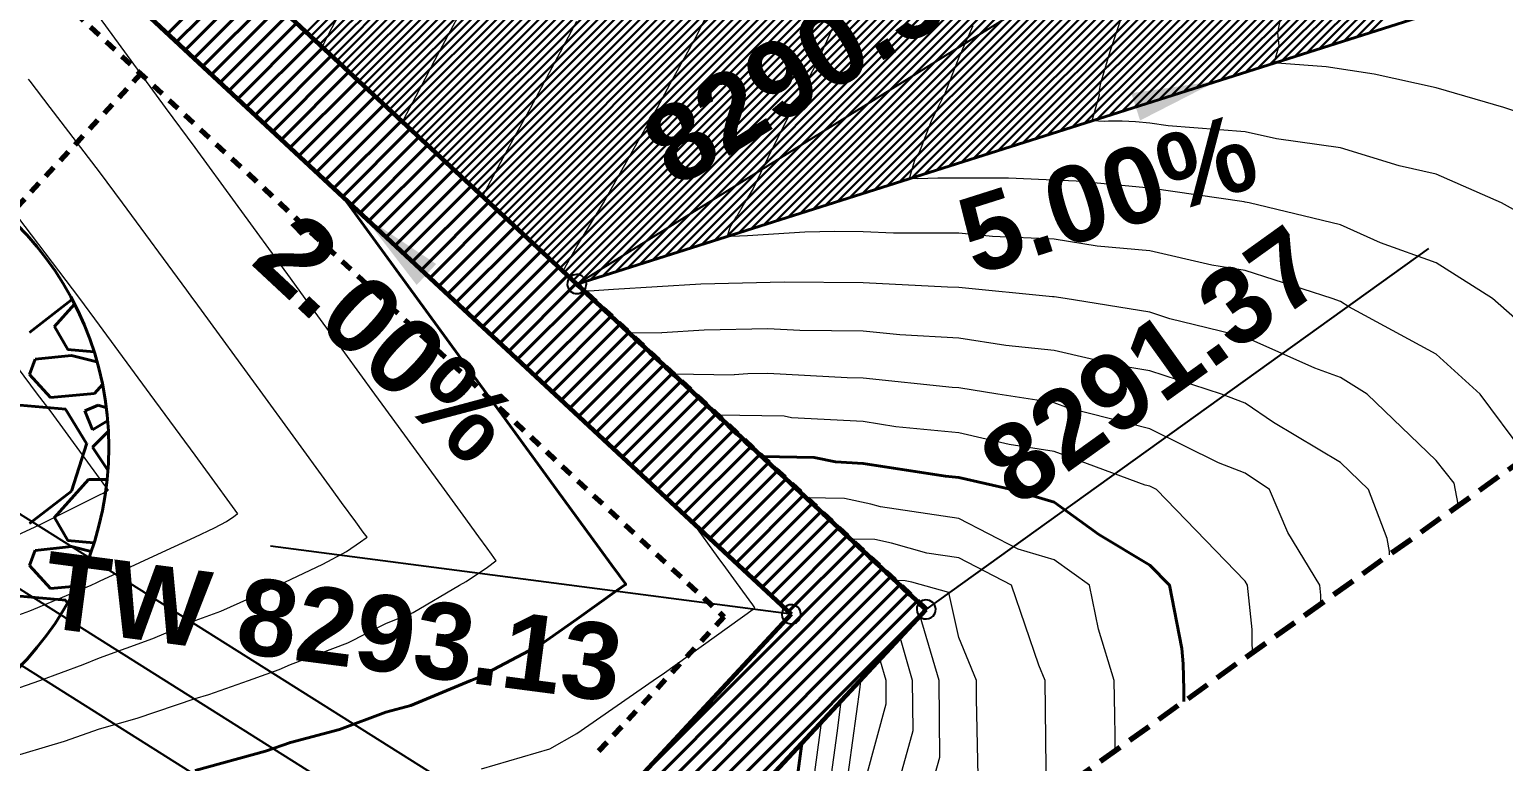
# Model space of a CAD drawing. Extents: x 2799052 to 2815686, y 1319509 to 1336143.
# Drawn here: x 2807539.16 to 2807554.6, y 1327764.8 to 1327772.46 of the extents above; entities that cross this region are included whole.
import ezdxf

# ---------------------------------------------------------------- set-up
doc = ezdxf.new("R2010")
doc.units = 0
doc.header["$LTSCALE"] = 0.5
doc.header["$MEASUREMENT"] = 0
doc.linetypes.add('DASHED', pattern=[0.75, 0.5, -0.25])
doc.linetypes.add('HIDDEN', pattern=[0.375, 0.25, -0.125])
for name, color, linetype, lineweight in [('C-Demo-Saww-Cutt', 4, 'HIDDEN', 70), ('C-PRKG-CONC', 2, 'Continuous', 40), ('C-Road-Asph-Hach', 110, 'Continuous', 30), ('C-RRAP', 160, 'Continuous', 40), ('C-Strm-Foun-Dran', 6, 'HIDDEN', 70), ('C-Strm-Pipe', 115, 'Continuous', 25), ('C-TOPO-BDRY', 5, 'DASHED', 70), ('C-Topo-Cont-10th', 8, 'Continuous', 13), ('C-TOPO-CONT-1FT', 7, 'Continuous', 40), ('C-TOPO-SLOP', 1, 'Continuous', 25), ('C-TOPO-SPOT', 2, 'Continuous', 25), ('C-WALL', 6, 'Continuous', 60), ('C-Wall-Hach', 130, 'Continuous', 40)]:
    doc.layers.add(name, color=color, linetype=linetype, lineweight=lineweight)
doc.layers.add('C-Road-Asph-Hach-Bdry', color=64, linetype='Continuous', lineweight=25, plot=False)
doc.layers.add('C-Strm', color=4, linetype='Continuous')
doc.layers.add('C-TOPO-USER', color=40, linetype='Continuous')
doc.styles.add('Swiss 721 BT', font='swissb.ttf', dxfattribs={"height": 2})

msp = doc.modelspace()

# ---------------------------------------------------------------- linework, layer by layer
at = {"color": 0, "linetype": 'ByBlock'}
for centre, start, end in [((2807544.894, 1327769.795, 8290.583), 136.8255, 316.8255), ((2807544.894, 1327769.795, 8290.583), 316.8255, 136.8255), ((2807547.141, 1327766.338, 8293.128), 137.0444, 317.0444), ((2807547.141, 1327766.338, 8293.128), 317.0444, 137.0444), ((2807548.554, 1327766.389, 8291.37), 136.3129, 316.3129), ((2807548.554, 1327766.389, 8291.37), 316.3129, 136.3129)]:
    msp.add_arc(centre, 0.1, start, end, dxfattribs=at)
at = {"layer": 'C-Demo-Saww-Cutt'}
msp.add_line((2807548.554, 1327766.389), (2807544.894, 1327769.795), dxfattribs=at)
at = {"layer": 'C-PRKG-CONC'}
for p, q in [((2807544.894, 1327769.795), (2807526.593, 1327786.827)), ((2807556.239, 1327773.389), (2807544.894, 1327769.795))]:
    msp.add_line(p, q, dxfattribs=at)
at = {"layer": 'C-Road-Asph-Hach', "linetype": 'Continuous'}
for p, q in [((2807542.062, 1327772.431), (2807550.592, 1327780.961)), ((2807542.108, 1327772.388), (2807550.637, 1327780.918)), ((2807542.154, 1327772.346), (2807550.683, 1327780.875)), ((2807542.199, 1327772.303), (2807550.728, 1327780.832)), ((2807542.245, 1327772.26), (2807550.773, 1327780.789)), ((2807542.291, 1327772.218), (2807550.819, 1327780.746)), ((2807542.337, 1327772.175), (2807550.864, 1327780.703)), ((2807542.382, 1327772.133), (2807550.91, 1327780.66)), ((2807542.428, 1327772.09), (2807550.955, 1327780.617)), ((2807542.474, 1327772.047), (2807551, 1327780.574)), ((2807542.52, 1327772.005), (2807551.046, 1327780.531)), ((2807542.566, 1327771.962), (2807551.091, 1327780.488)), ((2807542.611, 1327771.92), (2807551.137, 1327780.445)), ((2807542.657, 1327771.877), (2807551.182, 1327780.402)), ((2807542.703, 1327771.834), (2807551.227, 1327780.359)), ((2807542.749, 1327771.792), (2807551.273, 1327780.316)), ((2807542.794, 1327771.749), (2807551.318, 1327780.273)), ((2807542.84, 1327771.707), (2807551.364, 1327780.23)), ((2807542.886, 1327771.664), (2807551.409, 1327780.187)), ((2807542.932, 1327771.621), (2807551.454, 1327780.144)), ((2807542.978, 1327771.579), (2807551.5, 1327780.101)), ((2807543.023, 1327771.536), (2807551.545, 1327780.058)), ((2807543.069, 1327771.494), (2807551.59, 1327780.015)), ((2807543.115, 1327771.451), (2807551.636, 1327779.972)), ((2807543.161, 1327771.408), (2807551.681, 1327779.929)), ((2807543.207, 1327771.366), (2807551.727, 1327779.886)), ((2807543.252, 1327771.323), (2807551.772, 1327779.843)), ((2807543.298, 1327771.281), (2807551.817, 1327779.8)), ((2807543.344, 1327771.238), (2807551.863, 1327779.757)), ((2807543.39, 1327771.195), (2807551.908, 1327779.714)), ((2807543.435, 1327771.153), (2807551.954, 1327779.671)), ((2807543.481, 1327771.11), (2807551.999, 1327779.628)), ((2807543.527, 1327771.067), (2807552.044, 1327779.585)), ((2807543.573, 1327771.025), (2807552.09, 1327779.542)), ((2807543.619, 1327770.982), (2807552.135, 1327779.499)), ((2807543.664, 1327770.94), (2807552.181, 1327779.456)), ((2807543.71, 1327770.897), (2807552.226, 1327779.413)), ((2807543.756, 1327770.854), (2807552.271, 1327779.37)), ((2807543.802, 1327770.812), (2807552.317, 1327779.327)), ((2807543.847, 1327770.769), (2807552.362, 1327779.284)), ((2807543.893, 1327770.727), (2807552.408, 1327779.241)), ((2807543.939, 1327770.684), (2807552.453, 1327779.198)), ((2807543.985, 1327770.641), (2807552.498, 1327779.155)), ((2807544.031, 1327770.599), (2807552.544, 1327779.112)), ((2807544.076, 1327770.556), (2807552.589, 1327779.069)), ((2807544.122, 1327770.514), (2807552.635, 1327779.026)), ((2807544.168, 1327770.471), (2807552.68, 1327778.983)), ((2807544.214, 1327770.428), (2807552.725, 1327778.94)), ((2807544.259, 1327770.386), (2807552.771, 1327778.897)), ((2807544.305, 1327770.343), (2807552.816, 1327778.854)), ((2807544.351, 1327770.301), (2807552.862, 1327778.811)), ((2807544.397, 1327770.258), (2807552.907, 1327778.768)), ((2807544.443, 1327770.215), (2807552.952, 1327778.725)), ((2807544.488, 1327770.173), (2807552.998, 1327778.682)), ((2807544.534, 1327770.13), (2807553.043, 1327778.639)), ((2807544.58, 1327770.088), (2807553.089, 1327778.596)), ((2807544.626, 1327770.045), (2807553.134, 1327778.553)), ((2807544.672, 1327770.002), (2807553.179, 1327778.51)), ((2807544.717, 1327769.96), (2807553.225, 1327778.467)), ((2807544.763, 1327769.917), (2807553.27, 1327778.424)), ((2807544.809, 1327769.874), (2807553.315, 1327778.381)), ((2807544.855, 1327769.832), (2807553.361, 1327778.338)), ((2807544.912, 1327769.801), (2807553.406, 1327778.295)), ((2807545.042, 1327769.842), (2807553.452, 1327778.252)), ((2807545.171, 1327769.883), (2807553.497, 1327778.209)), ((2807545.301, 1327769.924), (2807553.542, 1327778.166)), ((2807545.43, 1327769.965), (2807553.588, 1327778.123)), ((2807545.559, 1327770.006), (2807553.633, 1327778.08)), ((2807545.689, 1327770.047), (2807553.679, 1327778.037)), ((2807545.818, 1327770.088), (2807553.724, 1327777.994)), ((2807545.947, 1327770.129), (2807553.769, 1327777.951)), ((2807546.077, 1327770.17), (2807553.815, 1327777.908)), ((2807546.206, 1327770.211), (2807553.86, 1327777.865)), ((2807546.335, 1327770.252), (2807553.906, 1327777.822)), ((2807546.465, 1327770.293), (2807553.951, 1327777.779)), ((2807546.594, 1327770.334), (2807553.996, 1327777.736)), ((2807546.724, 1327770.375), (2807554.042, 1327777.693)), ((2807546.853, 1327770.416), (2807554.087, 1327777.65)), ((2807546.982, 1327770.457), (2807554.133, 1327777.607)), ((2807547.112, 1327770.498), (2807554.178, 1327777.564)), ((2807547.241, 1327770.539), (2807554.223, 1327777.521)), ((2807547.37, 1327770.58), (2807554.269, 1327777.478)), ((2807547.5, 1327770.621), (2807554.314, 1327777.435)), ((2807547.629, 1327770.662), (2807554.36, 1327777.392)), ((2807547.759, 1327770.703), (2807554.405, 1327777.349)), ((2807547.888, 1327770.744), (2807554.45, 1327777.306)), ((2807548.017, 1327770.785), (2807554.496, 1327777.263)), ((2807548.147, 1327770.826), (2807554.541, 1327777.22)), ((2807548.276, 1327770.867), (2807554.587, 1327777.177)), ((2807548.405, 1327770.908), (2807554.632, 1327777.134)), ((2807548.535, 1327770.949), (2807554.677, 1327777.091)), ((2807548.664, 1327770.99), (2807554.723, 1327777.048)), ((2807548.794, 1327771.031), (2807554.768, 1327777.005)), ((2807548.923, 1327771.072), (2807554.814, 1327776.962)), ((2807549.052, 1327771.113), (2807554.859, 1327776.919)), ((2807549.182, 1327771.154), (2807554.904, 1327776.876)), ((2807549.311, 1327771.195), (2807554.95, 1327776.833)), ((2807549.44, 1327771.236), (2807554.995, 1327776.79)), ((2807549.57, 1327771.277), (2807555.041, 1327776.747)), ((2807549.699, 1327771.318), (2807555.086, 1327776.704)), ((2807549.828, 1327771.359), (2807555.131, 1327776.661)), ((2807549.958, 1327771.4), (2807555.177, 1327776.618)), ((2807550.087, 1327771.441), (2807555.201, 1327776.554)), ((2807550.217, 1327771.482), (2807555.222, 1327776.487)), ((2807550.346, 1327771.522), (2807555.244, 1327776.421)), ((2807550.475, 1327771.563), (2807555.266, 1327776.354)), ((2807550.605, 1327771.604), (2807555.288, 1327776.288)), ((2807550.734, 1327771.645), (2807555.31, 1327776.221)), ((2807550.863, 1327771.686), (2807555.332, 1327776.155)), ((2807550.993, 1327771.727), (2807555.353, 1327776.088)), ((2807551.122, 1327771.768), (2807555.375, 1327776.022)), ((2807551.252, 1327771.809), (2807555.397, 1327775.955)), ((2807551.381, 1327771.85), (2807555.419, 1327775.888)), ((2807551.51, 1327771.891), (2807555.441, 1327775.822)), ((2807551.64, 1327771.932), (2807555.463, 1327775.755)), ((2807551.769, 1327771.973), (2807555.485, 1327775.689)), ((2807551.898, 1327772.014), (2807555.506, 1327775.622)), ((2807552.028, 1327772.055), (2807555.528, 1327775.556)), ((2807552.157, 1327772.096), (2807555.55, 1327775.489)), ((2807552.286, 1327772.137), (2807555.572, 1327775.423)), ((2807552.416, 1327772.178), (2807555.594, 1327775.356)), ((2807552.545, 1327772.219), (2807555.616, 1327775.289)), ((2807552.675, 1327772.26), (2807555.637, 1327775.223)), ((2807552.804, 1327772.301), (2807555.659, 1327775.156)), ((2807552.933, 1327772.342), (2807555.681, 1327775.09)), ((2807553.063, 1327772.383), (2807555.703, 1327775.023)), ((2807553.192, 1327772.424), (2807555.725, 1327774.957)), ((2807543.161, 1327771.408), (2807543.161, 1327771.408)), ((2807548.276, 1327770.867), (2807548.276, 1327770.867))]:
    msp.add_line(p, q, dxfattribs=at)
at = {"layer": 'C-Road-Asph-Hach-Bdry'}
for p, q in [((2807544.894, 1327769.795), (2807507.963, 1327804.165)), ((2807556.239, 1327773.389), (2807544.894, 1327769.795))]:
    msp.add_line(p, q, dxfattribs=at)
msp.add_circle((2807368.688, 1327825.522), 8317.007, dxfattribs=at)
at = {"layer": 'C-RRAP', "linetype": 'Continuous'}
for p, q in [((2807539.161, 1327769.288), (2807539.601, 1327769.628)), ((2807539.602, 1327769.628), (2807539.606, 1327769.639)), ((2807539.421, 1327769.348), (2807539.633, 1327769.584)), ((2807539.564, 1327769.11), (2807539.424, 1327769.35)), ((2807539.161, 1327768.848), (2807539.221, 1327769.008)), ((2807539.601, 1327769.047), (2807539.221, 1327769.007)), ((2807539.838, 1327769.087), (2807539.561, 1327769.109)), ((2807539.868, 1327768.982), (2807539.601, 1327769.048)), ((2807539.381, 1327768.608), (2807539.161, 1327768.848)), ((2807539.926, 1327768.742), (2807539.842, 1327768.648)), ((2807539.926, 1327768.742), (2807539.926, 1327768.742)), ((2807539.841, 1327768.648), (2807539.381, 1327768.608)), ((2807539.541, 1327768.487), (2807539.061, 1327768.527)), ((2807539.759, 1327768.127), (2807539.539, 1327768.487)), ((2807539.881, 1327768.528), (2807539.741, 1327768.468)), ((2807539.741, 1327768.468), (2807539.821, 1327768.268)), ((2807539.967, 1327768.5), (2807539.881, 1327768.528)), ((2807539.821, 1327768.268), (2807539.98, 1327768.363)), ((2807539.988, 1327768.255), (2807539.821, 1327768.088)), ((2807539.602, 1327767.628), (2807539.762, 1327768.128)), ((2807539.821, 1327768.088), (2807539.981, 1327767.848)), ((2807539.161, 1327767.288), (2807539.601, 1327767.628)), ((2807539.421, 1327767.348), (2807539.781, 1327767.748)), ((2807539.781, 1327767.748), (2807539.974, 1327767.748)), ((2807539.564, 1327767.11), (2807539.424, 1327767.35)), ((2807539.161, 1327766.848), (2807539.221, 1327767.008)), ((2807539.601, 1327767.047), (2807539.221, 1327767.007)), ((2807539.837, 1327767.087), (2807539.561, 1327767.109)), ((2807539.806, 1327766.997), (2807539.601, 1327767.048)), ((2807539.381, 1327766.608), (2807539.161, 1327766.848)), ((2807539.541, 1327766.487), (2807539.061, 1327766.527)), ((2807539.652, 1327766.631), (2807539.381, 1327766.608)), ((2807539.558, 1327766.455), (2807539.539, 1327766.487))]:
    msp.add_line(p, q, dxfattribs=at)
at = {"layer": 'C-RRAP'}
msp.add_circle((2807536.693, 1327768.088), 3.3, dxfattribs=at)
at = {"layer": 'C-Strm'}
for p, q in [((2807584.172, 1327739.02), (2807537.679, 1327768.256)), ((2807583.462, 1327737.892), (2807536.969, 1327767.127))]:
    msp.add_line(p, q, dxfattribs=at)
at = {"layer": 'C-Strm-Foun-Dran'}
for p, q in [((2807511.8, 1327798.546), (2807546.434, 1327766.313)), ((2807537.033, 1327768.454), (2807540.329, 1327771.995)), ((2807546.434, 1327766.313), (2807545.055, 1327764.832))]:
    msp.add_line(p, q, dxfattribs=at)
at = {"layer": 'C-Strm-Pipe'}
msp.add_line((2807584.024, 1327738.325), (2807537.116, 1327767.822), dxfattribs=at)
at = {"layer": 'C-TOPO-BDRY'}
msp.add_line((2807547.939, 1327763.058, 8305.199), (2807554.804, 1327767.959, 8305.199), dxfattribs=at)
at = {"layer": 'C-Topo-Cont-10th'}
for points, elevation in [([(2807553.938, 1327777.791), (2807553.938, 1327777.79), (2807553.935, 1327777.786), (2807553.927, 1327777.77), (2807553.912, 1327777.741), (2807553.872, 1327777.666), (2807553.86, 1327777.644), (2807553.537, 1327777.001), (2807553.36, 1327776.644), (2807553.247, 1327776.291), (2807552.952, 1327775.644), (2807552.945, 1327775.594), (2807552.895, 1327775.416), (2807552.746, 1327774.792), (2807552.689, 1327774.644), (2807552.564, 1327773.974), (2807552.467, 1327773.644), (2807552.401, 1327773.138), (2807552.275, 1327772.644), (2807552.234, 1327772.423), (2807552.246, 1327772.29), (2807552.194, 1327772.108)], 8290.2), ([(2807544.046, 1327766.896), (2807544.051, 1327766.899), (2807544.001, 1327766.968), (2807543.955, 1327767.032), (2807543.868, 1327767.15), (2807543.705, 1327767.374), (2807543.508, 1327767.644), (2807542.895, 1327768.484), (2807542.779, 1327768.644), (2807542.464, 1327769.074), (2807542.049, 1327769.644), (2807541.895, 1327769.855), (2807541.318, 1327770.644), (2807540.895, 1327771.224), (2807540.586, 1327771.644), (2807539.895, 1327772.587), (2807539.87, 1327772.619), (2807539.804, 1327772.703), (2807539.797, 1327772.712), (2807539.795, 1327772.714), (2807539.792, 1327772.713), (2807539.556, 1327772.671), (2807538.751, 1327772.499)], 8292.9), ([(2807542.418, 1327772.644), (2807542.309, 1327772.437), (2807542.243, 1327772.313), (2807542.225, 1327772.279)], 8290.9), ([(2807543.675, 1327772.644), (2807543.405, 1327772.134), (2807543.302, 1327771.94), (2807543.079, 1327771.519), (2807543.067, 1327771.496)], 8290.8), ([(2807544.75, 1327769.93), (2807544.751, 1327769.931), (2807544.785, 1327769.997), (2807544.894, 1327770.189), (2807545.175, 1327770.644), (2807545.525, 1327771.274), (2807545.738, 1327771.644), (2807545.895, 1327771.937), (2807546.149, 1327772.39), (2807546.274, 1327772.644)], 8290.6), ([(2807547.648, 1327772.644), (2807547.415, 1327772.123), (2807547.158, 1327771.644), (2807546.895, 1327771.117), (2807546.742, 1327770.796), (2807546.65, 1327770.644), (2807546.572, 1327770.507)], 8290.5), ([(2807550.616, 1327772.644), (2807550.478, 1327772.227), (2807550.377, 1327771.885), (2807550.361, 1327771.799), (2807550.364, 1327771.772), (2807550.287, 1327771.504)], 8290.3), ([(2807543.908, 1327770.713), (2807543.915, 1327770.725), (2807544.151, 1327771.17), (2807544.229, 1327771.309), (2807544.412, 1327771.644), (2807544.581, 1327771.957), (2807544.895, 1327772.546)], 8290.7), ([(2807549.041, 1327772.498), (2807548.895, 1327772.168), (2807548.748, 1327771.79), (2807548.675, 1327771.644), (2807548.607, 1327771.499), (2807548.479, 1327771.172), (2807548.439, 1327771.105)], 8290.4), ([(2807555.651, 1327771.164), (2807555.622, 1327771.209), (2807555.542, 1327771.231), (2807555.454, 1327771.319), (2807555.279, 1327771.412), (2807554.895, 1327771.544), (2807554.605, 1327771.644), (2807553.895, 1327771.85), (2807553.245, 1327771.993), (2807552.742, 1327772.067), (2807552.275, 1327772.104), (2807552.199, 1327772.107), (2807552.194, 1327772.108)], 8290.2), ([(2807542.689, 1327767.14), (2807542.697, 1327767.145), (2807542.658, 1327767.198), (2807542.579, 1327767.307), (2807542.431, 1327767.51), (2807542.333, 1327767.644), (2807541.895, 1327768.244), (2807541.604, 1327768.644), (2807540.895, 1327769.613), (2807540.872, 1327769.644), (2807540.808, 1327769.73), (2807540.135, 1327770.644), (2807539.895, 1327770.97), (2807539.377, 1327771.644), (2807539.168, 1327771.917), (2807539.15, 1327771.94)], 8292.8), ([(2807555.374, 1327770.115), (2807555.331, 1327770.181), (2807555.283, 1327770.195), (2807555.129, 1327770.347), (2807554.895, 1327770.471), (2807554.581, 1327770.644), (2807553.895, 1327770.944), (2807553.508, 1327771.031), (2807552.895, 1327771.222), (2807552.222, 1327771.316), (2807551.895, 1327771.388), (2807551.088, 1327771.45), (2807550.895, 1327771.479), (2807550.745, 1327771.493), (2807550.606, 1327771.499), (2807550.462, 1327771.499), (2807550.421, 1327771.498), (2807550.291, 1327771.503), (2807550.287, 1327771.504)], 8290.3), ([(2807555.097, 1327769.066), (2807555.04, 1327769.154), (2807555.024, 1327769.158), (2807554.895, 1327769.286), (2807554.486, 1327769.644), (2807553.895, 1327770.017), (2807553.311, 1327770.227), (2807552.895, 1327770.414), (2807551.938, 1327770.644), (2807551.895, 1327770.653), (2807551.885, 1327770.654), (2807550.895, 1327770.799), (2807550.124, 1327770.873), (2807549.416, 1327770.904), (2807548.677, 1327770.904), (2807548.467, 1327770.896), (2807548.383, 1327770.899), (2807548.38, 1327770.9), (2807548.439, 1327771.105)], 8290.4), ([(2807541.333, 1327767.385), (2807541.343, 1327767.39), (2807541.316, 1327767.428), (2807541.203, 1327767.582), (2807541.158, 1327767.644), (2807540.895, 1327768.004), (2807540.427, 1327768.644), (2807539.895, 1327769.366), (2807539.688, 1327769.644), (2807539.038, 1327770.5)], 8292.7), ([(2807554.819, 1327768.017), (2807554.813, 1327768.027), (2807554.356, 1327768.644), (2807553.895, 1327769.062), (2807552.981, 1327769.558), (2807552.895, 1327769.611), (2807552.806, 1327769.644), (2807551.895, 1327769.938), (2807551.546, 1327769.992), (2807550.895, 1327770.142), (2807550.346, 1327770.193), (2807549.895, 1327770.264), (2807549.248, 1327770.291), (2807548.895, 1327770.326), (2807548.213, 1327770.326), (2807547.895, 1327770.342), (2807547.597, 1327770.346), (2807547.283, 1327770.338), (2807546.682, 1327770.301), (2807546.513, 1327770.294), (2807546.475, 1327770.296), (2807546.474, 1327770.296), (2807546.5, 1327770.389), (2807546.572, 1327770.507)], 8290.5), ([(2807554.125, 1327767.475), (2807554.125, 1327767.491), (2807554.085, 1327767.709), (2807553.895, 1327767.948), (2807553.171, 1327768.644), (2807552.895, 1327768.816), (2807552.625, 1327768.913), (2807551.895, 1327769.24), (2807551.106, 1327769.432), (2807550.895, 1327769.501), (2807550.008, 1327769.644), (2807549.895, 1327769.662), (2807549.876, 1327769.662), (2807548.895, 1327769.76), (2807548.778, 1327769.761), (2807547.895, 1327769.806), (2807547.067, 1327769.816), (2807546.194, 1327769.793), (2807545.279, 1327769.737), (2807545.024, 1327769.72), (2807544.974, 1327769.721)], 8290.6), ([(2807553.407, 1327766.962), (2807553.407, 1327766.996), (2807553.382, 1327767.13), (2807553.188, 1327767.644), (2807552.895, 1327767.928), (2807552.191, 1327768.347), (2807551.895, 1327768.548), (2807551.648, 1327768.644), (2807550.895, 1327768.888), (2807550.604, 1327768.935), (2807549.895, 1327769.1), (2807549.388, 1327769.151), (2807548.895, 1327769.23), (2807548.277, 1327769.262), (2807547.895, 1327769.302), (2807547.23, 1327769.308), (2807546.895, 1327769.327), (2807546.227, 1327769.312), (2807545.784, 1327769.283)], 8290.7), ([(2807545.439, 1327769.288), (2807545.784, 1327769.283)], 8290.7), ([(2807539.976, 1327767.629), (2807539.989, 1327767.636), (2807539.973, 1327767.658), (2807539.896, 1327767.763), (2807539.389, 1327768.456), (2807539.247, 1327768.644), (2807538.895, 1327769.113)], 8292.6), ([(2807545.904, 1327768.856), (2807546.544, 1327768.845)], 8290.8), ([(2807552.689, 1327766.449), (2807552.688, 1327766.494), (2807552.688, 1327766.506), (2807552.688, 1327766.54), (2807552.677, 1327766.644), (2807552.342, 1327767.196), (2807552.148, 1327767.644), (2807551.895, 1327767.814), (2807551.616, 1327767.923), (2807550.895, 1327768.281), (2807550.044, 1327768.495), (2807549.895, 1327768.55), (2807549.303, 1327768.644), (2807548.895, 1327768.71), (2807548.825, 1327768.713), (2807547.895, 1327768.811), (2807547.726, 1327768.812), (2807546.895, 1327768.859), (2807546.684, 1327768.855), (2807546.544, 1327768.845)], 8290.8), ([(2807551.971, 1327765.936), (2807551.97, 1327765.974), (2807551.969, 1327766.026), (2807551.967, 1327766.18), (2807551.92, 1327766.644), (2807551.895, 1327766.685), (2807550.965, 1327767.644), (2807550.895, 1327767.678), (2807550.849, 1327767.69), (2807549.895, 1327768.041), (2807549.423, 1327768.115), (2807548.895, 1327768.236), (2807548.237, 1327768.302), (2807547.895, 1327768.355), (2807547.144, 1327768.395), (2807547.066, 1327768.412), (2807546.369, 1327768.423)], 8290.9), ([(2807538.895, 1327767.103), (2807539.265, 1327767.274), (2807539.895, 1327767.59), (2807539.932, 1327767.607), (2807539.951, 1327767.615), (2807539.963, 1327767.621), (2807539.97, 1327767.625), (2807539.974, 1327767.628), (2807539.976, 1327767.629)], 8292.6), ([(2807547.699, 1327767.551), (2807547.299, 1327767.557)], 8291.1), ([(2807550.534, 1327764.911), (2807550.534, 1327764.935), (2807550.532, 1327765.068), (2807550.529, 1327765.277), (2807550.524, 1327765.644), (2807550.358, 1327766.181), (2807550.265, 1327766.644), (2807549.895, 1327766.909), (2807549.518, 1327767.021), (2807548.895, 1327767.342), (2807548.075, 1327767.463), (2807547.975, 1327767.492), (2807547.699, 1327767.551)], 8291.1), ([(2807538.895, 1327766.275), (2807539.164, 1327766.375), (2807539.806, 1327766.644), (2807539.867, 1327766.672), (2807539.895, 1327766.686), (2807540.552, 1327766.987), (2807540.894, 1327767.144), (2807541.099, 1327767.242), (2807541.226, 1327767.311), (2807541.302, 1327767.362), (2807541.333, 1327767.385)], 8292.7), ([(2807546.74, 1327766.393), (2807546.759, 1327766.407), (2807546.76, 1327766.407), (2807546.738, 1327766.437), (2807546.567, 1327766.672), (2807546.455, 1327766.825), (2807546.376, 1327766.934), (2807546.112, 1327767.296)], 8293.1), ([(2807538.992, 1327765.547), (2807539.27, 1327765.644), (2807539.725, 1327765.813), (2807539.895, 1327765.884), (2807540.453, 1327766.085), (2807540.895, 1327766.272), (2807541.167, 1327766.371), (2807541.774, 1327766.644), (2807541.837, 1327766.673), (2807542.235, 1327766.864), (2807542.481, 1327766.997), (2807542.629, 1327767.097), (2807542.689, 1327767.14)], 8292.8), ([(2807548.016, 1327767.121), (2807547.764, 1327767.125)], 8291.2), ([(2807549.816, 1327764.398), (2807549.816, 1327764.416), (2807549.813, 1327764.577), (2807549.814, 1327764.644), (2807549.812, 1327764.727), (2807549.799, 1327765.644), (2807549.732, 1327765.806), (2807549.447, 1327766.644), (2807548.895, 1327766.928), (2807548.561, 1327766.978), (2807548.189, 1327767.083), (2807548.016, 1327767.121)], 8291.2), ([(2807538.765, 1327764.774), (2807538.895, 1327764.821), (2807539.528, 1327765.011), (2807539.895, 1327765.139), (2807540.288, 1327765.25), (2807540.895, 1327765.458), (2807541.04, 1327765.498), (2807541.456, 1327765.644), (2807541.778, 1327765.761), (2807541.895, 1327765.813), (2807542.497, 1327766.041), (2807542.895, 1327766.24), (2807543.181, 1327766.358), (2807543.664, 1327766.644), (2807543.737, 1327766.683), (2807543.957, 1327766.831), (2807544.046, 1327766.896)], 8292.9), ([(2807548.332, 1327766.69), (2807548.229, 1327766.692)], 8291.3), ([(2807549.098, 1327763.885), (2807549.097, 1327763.896), (2807549.096, 1327763.996), (2807549.099, 1327764.644), (2807549.082, 1327765.456), (2807549.08, 1327765.644), (2807548.895, 1327766.095), (2807548.79, 1327766.565), (2807548.404, 1327766.675), (2807548.332, 1327766.69)], 8291.3), ([(2807543.895, 1327764.721), (2807544.61, 1327764.929), (2807544.895, 1327765.091), (2807545.695, 1327765.644), (2807545.812, 1327765.727), (2807546.74, 1327766.393)], 8293.1), ([(2807548.379, 1327763.372), (2807548.379, 1327763.376), (2807548.379, 1327763.414), (2807548.381, 1327763.79), (2807548.545, 1327764.294), (2807548.64, 1327764.644), (2807548.695, 1327764.843), (2807548.689, 1327765.644), (2807548.491, 1327766.318)], 8291.4), ([(2807548.492, 1327766.322), (2807548.491, 1327766.318)], 8291.4), ([(2807547.786, 1327763.01), (2807547.796, 1327763.018), (2807547.82, 1327763.034), (2807547.876, 1327763.094), (2807547.915, 1327763.375), (2807548.055, 1327763.804), (2807548.284, 1327764.644), (2807548.416, 1327765.123), (2807548.412, 1327765.644), (2807548.283, 1327766.083)], 8291.5), ([(2807548.286, 1327766.101), (2807548.283, 1327766.083)], 8291.5), ([(2807547.391, 1327762.886), (2807547.426, 1327762.914), (2807547.511, 1327762.971), (2807547.712, 1327763.185), (2807547.776, 1327763.644), (2807547.895, 1327764.526), (2807547.927, 1327764.644), (2807548.136, 1327765.402), (2807548.134, 1327765.644), (2807548.075, 1327765.847)], 8291.6), ([(2807548.079, 1327765.879), (2807548.075, 1327765.847)], 8291.6), ([(2807546.996, 1327762.762), (2807547.056, 1327762.81), (2807547.203, 1327762.909), (2807547.548, 1327763.277), (2807547.6, 1327763.644), (2807547.709, 1327764.458), (2807547.862, 1327765.577), (2807547.867, 1327765.614), (2807547.873, 1327765.657)], 8291.7), ([(2807546.601, 1327762.637), (2807546.685, 1327762.706), (2807546.894, 1327762.846), (2807547.385, 1327763.369), (2807547.423, 1327763.644), (2807547.505, 1327764.254), (2807547.62, 1327765.093), (2807547.661, 1327765.396), (2807547.666, 1327765.435)], 8291.8), ([(2807546.206, 1327762.513), (2807546.315, 1327762.603), (2807546.586, 1327762.784), (2807547.221, 1327763.461), (2807547.247, 1327763.644), (2807547.301, 1327764.05), (2807547.377, 1327764.608), (2807547.455, 1327765.179), (2807547.46, 1327765.213)], 8291.9)]:
    msp.add_lwpolyline(points, dxfattribs=dict(at, elevation=elevation))
at = {"layer": 'C-TOPO-CONT-1FT'}
for points, elevation in [([(2807545.313, 1327766.587), (2807545.403, 1327766.651), (2807545.406, 1327766.653), (2807545.344, 1327766.738), (2807545.33, 1327766.757), (2807545.305, 1327766.791), (2807545.258, 1327766.856), (2807545.136, 1327767.023), (2807544.683, 1327767.644), (2807544.111, 1327768.427), (2807544.016, 1327768.557), (2807543.656, 1327769.051), (2807542.451, 1327770.702)], 8293), ([(2807551.252, 1327765.424), (2807551.252, 1327765.455), (2807551.251, 1327765.547), (2807551.247, 1327765.819), (2807551.231, 1327765.979), (2807551.101, 1327766.644), (2807550.895, 1327766.853), (2807550.363, 1327767.175), (2807549.895, 1327767.511), (2807549.447, 1327767.644), (2807548.895, 1327767.77), (2807548.755, 1327767.784), (2807547.895, 1327767.918), (2807547.605, 1327767.934), (2807547.382, 1327767.981), (2807546.834, 1327767.99)], 8291), ([(2807540.895, 1327764.702), (2807541.633, 1327764.906), (2807541.895, 1327764.997), (2807542.408, 1327765.131), (2807542.895, 1327765.312), (2807543.155, 1327765.383), (2807543.784, 1327765.644), (2807543.863, 1327765.676), (2807543.895, 1327765.695), (2807544.518, 1327766.021), (2807544.895, 1327766.287), (2807545.103, 1327766.436), (2807545.313, 1327766.587)], 8293), ([(2807545.811, 1327762.389), (2807545.945, 1327762.499), (2807546.277, 1327762.721), (2807547.057, 1327763.553), (2807547.07, 1327763.644), (2807547.097, 1327763.846), (2807547.135, 1327764.124), (2807547.249, 1327764.961), (2807547.253, 1327764.992)], 8292)]:
    msp.add_lwpolyline(points, dxfattribs=dict(at, elevation=elevation))
at = {"layer": 'C-TOPO-SLOP', "linetype": 'Continuous'}
for p, q in [((2807550.748, 1327771.65), (2807549.223, 1327771.167)), ((2807543.319, 1327769.895), (2807544.49, 1327768.805))]:
    msp.add_line(p, q, dxfattribs=at)
at = {"layer": 'C-TOPO-SLOP', "linetype": 'Continuous', "lineweight": 25}
for points in [[(2807550.703, 1327771.793), (2807551.606, 1327771.922), (2807550.794, 1327771.507)], [(2807543.217, 1327769.785), (2807542.66, 1327770.508), (2807543.421, 1327770.005)]]:
    msp.add_solid(points, dxfattribs=at)
at = {"layer": 'C-TOPO-SPOT', "color": 2, "linetype": 'Continuous', "lineweight": 25}
for p, q in [((2807544.894, 1327769.795, 8290.583), (2807550.411, 1327773.215, 8290.929)), ((2807548.554, 1327766.389, 8291.37), (2807553.819, 1327770.166, 8290.855)), ((2807547.141, 1327766.338, 8293.128), (2807541.687, 1327767.052, 8293.09))]:
    msp.add_line(p, q, dxfattribs=at)
at = {"layer": 'C-TOPO-USER'}
for points, elevation in [([(2807545.313, 1327766.587), (2807545.403, 1327766.651), (2807545.406, 1327766.653), (2807545.344, 1327766.738), (2807545.33, 1327766.757), (2807545.305, 1327766.791), (2807545.258, 1327766.856), (2807545.136, 1327767.023), (2807544.683, 1327767.644), (2807544.111, 1327768.427), (2807544.016, 1327768.557), (2807543.656, 1327769.051), (2807542.451, 1327770.702)], 8293), ([(2807551.252, 1327765.424), (2807551.252, 1327765.455), (2807551.251, 1327765.547), (2807551.247, 1327765.819), (2807551.231, 1327765.979), (2807551.101, 1327766.644), (2807550.895, 1327766.853), (2807550.363, 1327767.175), (2807549.895, 1327767.511), (2807549.447, 1327767.644), (2807548.895, 1327767.77), (2807548.755, 1327767.784), (2807547.895, 1327767.918), (2807547.605, 1327767.934), (2807547.382, 1327767.981), (2807546.834, 1327767.99)], 8291), ([(2807540.895, 1327764.702), (2807541.633, 1327764.906), (2807541.895, 1327764.997), (2807542.408, 1327765.131), (2807542.895, 1327765.312), (2807543.155, 1327765.383), (2807543.784, 1327765.644), (2807543.863, 1327765.676), (2807543.895, 1327765.695), (2807544.518, 1327766.021), (2807544.895, 1327766.287), (2807545.103, 1327766.436), (2807545.313, 1327766.587)], 8293), ([(2807545.811, 1327762.389), (2807545.945, 1327762.499), (2807546.277, 1327762.721), (2807547.057, 1327763.553), (2807547.07, 1327763.644), (2807547.097, 1327763.846), (2807547.135, 1327764.124), (2807547.249, 1327764.961), (2807547.253, 1327764.992)], 8292)]:
    msp.add_lwpolyline(points, dxfattribs=dict(at, elevation=elevation))
at = {"layer": 'C-WALL'}
for p, q in [((2807548.554, 1327766.389), (2807512.411, 1327800.026)), ((2807512.003, 1327799.039), (2807547.141, 1327766.338)), ((2807545.829, 1327763.461), (2807548.554, 1327766.389)), ((2807547.141, 1327766.338), (2807545.097, 1327764.142))]:
    msp.add_line(p, q, dxfattribs=at)
at = {"layer": 'C-Wall-Hach', "linetype": 'Continuous'}
for p, q in [((2807540.61, 1327772.416), (2807541.318, 1327773.123)), ((2807540.702, 1327772.331), (2807541.41, 1327773.038)), ((2807540.794, 1327772.245), (2807541.501, 1327772.953)), ((2807540.885, 1327772.16), (2807541.593, 1327772.868)), ((2807540.977, 1327772.075), (2807541.684, 1327772.782)), ((2807541.068, 1327771.99), (2807541.776, 1327772.697)), ((2807541.16, 1327771.905), (2807541.867, 1327772.612)), ((2807541.251, 1327771.819), (2807541.959, 1327772.527)), ((2807541.343, 1327771.734), (2807542.05, 1327772.442)), ((2807541.434, 1327771.649), (2807542.142, 1327772.356)), ((2807541.526, 1327771.564), (2807542.234, 1327772.271)), ((2807541.618, 1327771.478), (2807542.325, 1327772.186)), ((2807541.709, 1327771.393), (2807542.417, 1327772.101)), ((2807541.801, 1327771.308), (2807542.508, 1327772.016)), ((2807541.892, 1327771.223), (2807542.6, 1327771.93)), ((2807541.984, 1327771.138), (2807542.691, 1327771.845)), ((2807542.075, 1327771.052), (2807542.783, 1327771.76)), ((2807542.167, 1327770.967), (2807542.875, 1327771.675)), ((2807542.259, 1327770.882), (2807542.966, 1327771.589)), ((2807542.35, 1327770.797), (2807543.058, 1327771.504)), ((2807542.442, 1327770.712), (2807543.149, 1327771.419)), ((2807542.533, 1327770.626), (2807543.241, 1327771.334)), ((2807542.625, 1327770.541), (2807543.332, 1327771.249)), ((2807542.716, 1327770.456), (2807543.424, 1327771.163)), ((2807542.808, 1327770.371), (2807543.515, 1327771.078)), ((2807542.899, 1327770.285), (2807543.607, 1327770.993)), ((2807542.991, 1327770.2), (2807543.699, 1327770.908)), ((2807543.083, 1327770.115), (2807543.79, 1327770.823)), ((2807543.174, 1327770.03), (2807543.882, 1327770.737)), ((2807543.266, 1327769.945), (2807543.973, 1327770.652)), ((2807543.357, 1327769.859), (2807544.065, 1327770.567)), ((2807543.449, 1327769.774), (2807544.156, 1327770.482)), ((2807543.54, 1327769.689), (2807544.248, 1327770.397)), ((2807542.808, 1327770.371), (2807542.808, 1327770.371)), ((2807543.632, 1327769.604), (2807544.34, 1327770.311)), ((2807543.724, 1327769.519), (2807544.431, 1327770.226)), ((2807543.815, 1327769.433), (2807544.523, 1327770.141)), ((2807543.907, 1327769.348), (2807544.614, 1327770.056)), ((2807543.998, 1327769.263), (2807544.706, 1327769.97)), ((2807544.09, 1327769.178), (2807544.797, 1327769.885)), ((2807544.181, 1327769.092), (2807544.889, 1327769.8)), ((2807544.273, 1327769.007), (2807544.98, 1327769.715)), ((2807544.364, 1327768.922), (2807545.072, 1327769.63)), ((2807544.456, 1327768.837), (2807545.164, 1327769.544)), ((2807544.548, 1327768.752), (2807545.255, 1327769.459)), ((2807544.639, 1327768.666), (2807545.347, 1327769.374)), ((2807544.731, 1327768.581), (2807545.438, 1327769.289)), ((2807544.822, 1327768.496), (2807545.53, 1327769.204)), ((2807544.914, 1327768.411), (2807545.621, 1327769.118)), ((2807545.005, 1327768.326), (2807545.713, 1327769.033)), ((2807545.097, 1327768.24), (2807545.805, 1327768.948)), ((2807545.189, 1327768.155), (2807545.896, 1327768.863)), ((2807545.28, 1327768.07), (2807545.988, 1327768.777)), ((2807545.372, 1327767.985), (2807546.079, 1327768.692)), ((2807545.463, 1327767.899), (2807546.171, 1327768.607)), ((2807545.555, 1327767.814), (2807546.262, 1327768.522)), ((2807545.646, 1327767.729), (2807546.354, 1327768.437)), ((2807545.738, 1327767.644), (2807546.445, 1327768.351)), ((2807545.829, 1327767.559), (2807546.537, 1327768.266)), ((2807545.921, 1327767.473), (2807546.629, 1327768.181)), ((2807546.013, 1327767.388), (2807546.72, 1327768.096)), ((2807546.104, 1327767.303), (2807546.812, 1327768.011)), ((2807546.196, 1327767.218), (2807546.903, 1327767.925)), ((2807546.287, 1327767.133), (2807546.995, 1327767.84)), ((2807546.379, 1327767.047), (2807547.086, 1327767.755)), ((2807546.47, 1327766.962), (2807547.178, 1327767.67)), ((2807546.562, 1327766.877), (2807547.27, 1327767.584)), ((2807546.654, 1327766.792), (2807547.361, 1327767.499)), ((2807546.745, 1327766.706), (2807547.453, 1327767.414)), ((2807546.837, 1327766.621), (2807547.544, 1327767.329)), ((2807546.928, 1327766.536), (2807547.636, 1327767.244)), ((2807547.02, 1327766.451), (2807547.727, 1327767.158)), ((2807547.111, 1327766.366), (2807547.819, 1327767.073)), ((2807545.172, 1327764.072), (2807548.002, 1327766.903)), ((2807545.528, 1327764.606), (2807547.91, 1327766.988)), ((2807545.263, 1327763.987), (2807548.094, 1327766.818)), ((2807545.355, 1327763.902), (2807548.185, 1327766.732)), ((2807545.446, 1327763.817), (2807548.277, 1327766.647)), ((2807545.538, 1327763.732), (2807548.368, 1327766.562)), ((2807545.63, 1327763.646), (2807548.46, 1327766.477)), ((2807545.721, 1327763.561), (2807548.551, 1327766.391))]:
    msp.add_line(p, q, dxfattribs=at)

# ---------------------------------------------------------------- texts
at = {"layer": 'C-TOPO-SLOP', "color": 1, "lineweight": 25, "style": 'Swiss 721 BT'}
for s, rotation, p in [('5.00%', 17.5769, (2807549.063, 1327769.882)), ('2.00%', 317.0567, (2807541.463, 1327770.016))]:
    msp.add_text(s, height=0.8, rotation=rotation, dxfattribs=at).set_placement(p)
at = {"layer": 'C-TOPO-SPOT', "color": 2, "lineweight": 25, "style": 'Swiss 721 BT'}
for s, rotation, p in [('8290.58', 31.7879, (2807545.928, 1327770.789, 8290.929)), ('8291.37', 35.6583, (2807549.51, 1327767.444, 8290.855)), ('TW 8293.13', 352.5479, (2807539.269, 1327766.208, 8293.09))]:
    msp.add_text(s, height=0.8, rotation=rotation, dxfattribs=at).set_placement(p)

doc.saveas('drawing.dxf')
